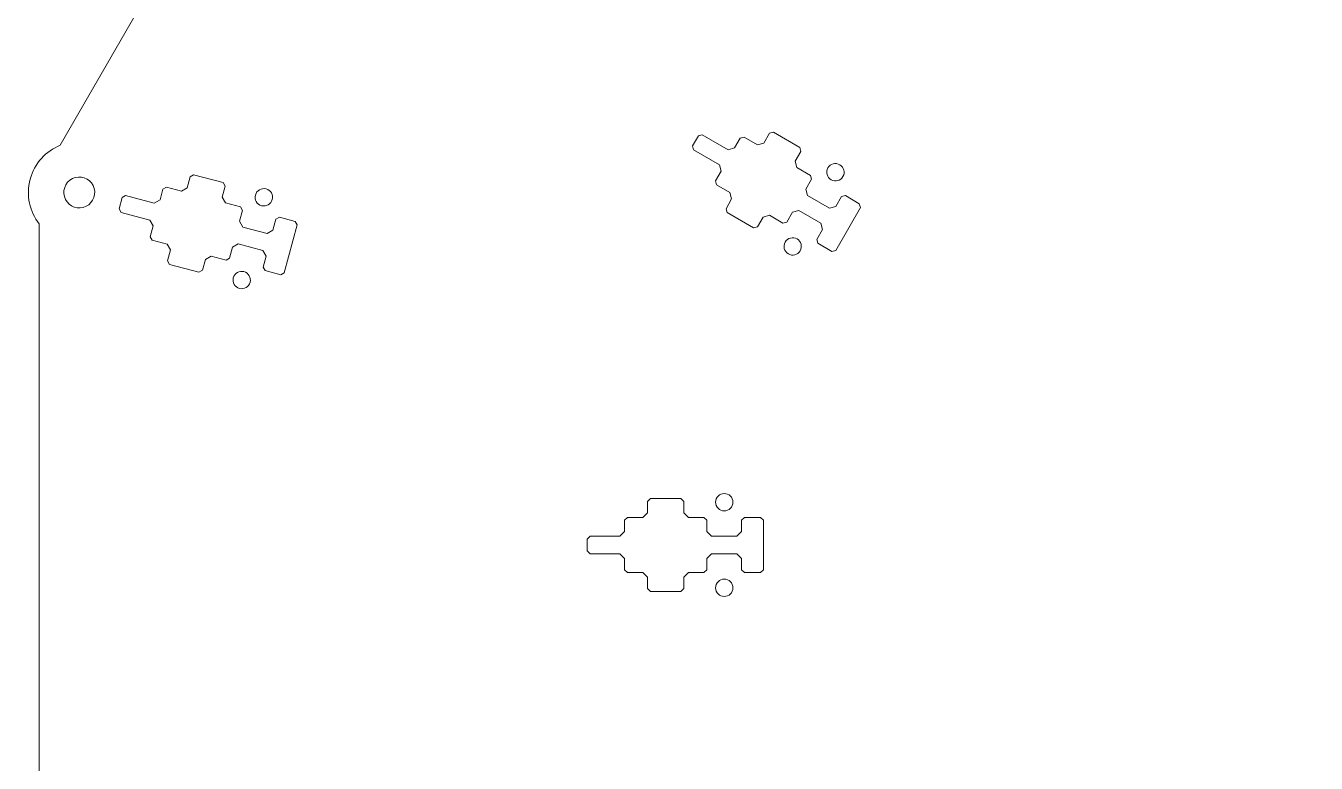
# Model space of a CAD drawing. Header units: millimetres. Extents: x -838 to 837, y -478 to 363.
# Drawn here: x -838.2 to -496, y -57.8 to 137.6 of the extents above; entities that cross this region are included whole.
import ezdxf

# ---------------------------------------------------------------- set-up
doc = ezdxf.new("R2010")
doc.units = ezdxf.units.MM
doc.header["$MEASUREMENT"] = 0
doc.layers.add('layer 1', color=7, linetype='Continuous')

msp = doc.modelspace()

# ---------------------------------------------------------------- linework, layer by layer
at = {"layer": 'layer 1', "color": 250, "lineweight": 9}
for points, knots in [([(-560.383, -359.3215), (-560.383, -359.3215), (-500.6636, -359.3215), (-500.6636, -359.3215), (-500.6636, -359.3215), (-500.6636, -359.3215), (-500.6638, -359.3213), (-500.6638, -359.3213), (-500.6638, -359.3213), (-498.8603, -359.3092), (-496.8282, -358.737), (-496.8059, -355.4042), (-496.8059, -355.4042), (-496.8059, -355.4042), (-496.8057, -334.1554), (-496.8057, -334.1554), (-496.8057, -334.1554), (-496.8057, -332.0253), (-495.139, -331.1553), (-493.2531, -331.1553), (-493.2531, -331.1553), (-493.2531, -331.1553), (-456.8051, -331.1552), (-456.8051, -331.1552), (-456.8051, -331.1552), (-455.1555, -331.1552), (-453.8048, -332.5057), (-453.8048, -334.1552), (-453.8048, -334.1552), (-453.8048, -334.1552), (-453.8053, -355.404), (-453.8053, -355.404), (-453.8053, -355.404), (-453.7758, -359.8174), (-449.9051, -359.2605), (-449.8954, -359.3215), (-449.8954, -359.3215), (-449.8954, -359.3215), (-390.1761, -359.3215), (-390.1761, -359.3215), (-390.1761, -359.3215), (-386.9491, -361.8473), (-382.6159, -362.8791), (-378.3527, -361.7368), (-378.3527, -361.7368), (-374.0895, -360.5945), (-370.8527, -357.5343), (-369.321, -353.7333), (-369.321, -353.7333), (-369.321, -353.7333), (-221.9159, -268.629), (-221.9159, -268.629), (-221.9159, -268.629), (-217.8583, -269.203), (-213.5898, -267.9299), (-210.4689, -264.809), (-210.4689, -264.809), (-207.348, -261.6881), (-206.0749, -257.4195), (-206.6489, -253.3619), (-206.6489, -253.3619), (-206.6489, -253.3619), (-121.5447, -105.9569), (-121.5447, -105.9569), (-121.5447, -105.9569), (-117.7438, -104.4252), (-114.6836, -101.1884), (-113.5413, -96.9252), (-113.5413, -96.9252), (-112.399, -92.6619), (-113.4308, -88.3286), (-115.9567, -85.1016), (-115.9567, -85.1016), (-115.9567, -85.1016), (-115.9568, 85.1075), (-115.9568, 85.1075), (-115.9568, 85.1075), (-113.4327, 88.3341), (-112.402, 92.666), (-113.5439, 96.9278), (-113.5439, 96.9278), (-114.6857, 101.189), (-117.7436, 104.4249), (-121.5422, 105.9574), (-121.5422, 105.9574), (-121.5422, 105.9574), (-206.6504, 253.3694), (-206.6504, 253.3694), (-206.6504, 253.3694), (-206.0786, 257.4251), (-207.3519, 261.6909), (-210.4712, 264.8102), (-210.4712, 264.8102), (-213.5902, 267.9292), (-217.8557, 269.2026), (-221.9111, 268.6311), (-221.9111, 268.6311), (-221.9111, 268.6311), (-369.3255, 353.7409), (-369.3255, 353.7409), (-369.3255, 353.7409), (-370.8585, 357.5384), (-374.0937, 360.5955), (-378.3541, 361.7371), (-378.3541, 361.7371), (-382.6146, 362.8787), (-386.9451, 361.8489), (-390.1714, 359.3265), (-390.1714, 359.3265), (-390.1714, 359.3265), (-560.3916, 359.3265), (-560.3916, 359.3265), (-560.3916, 359.3265), (-563.6179, 361.8485), (-567.9481, 362.8782), (-572.2084, 361.7367), (-572.2084, 361.7367), (-576.469, 360.5951), (-579.7045, 357.5378), (-581.2373, 353.74), (-581.2373, 353.74), (-581.2373, 353.74), (-728.6517, 268.6302), (-728.6517, 268.6302), (-728.6517, 268.6302), (-732.7069, 269.2015), (-736.972, 267.9281), (-740.0909, 264.8092), (-740.0909, 264.8092), (-743.2103, 261.6898), (-744.4836, 257.4238), (-743.9116, 253.3679), (-743.9116, 253.3679), (-743.9116, 253.3679), (-829.0201, 105.9556), (-829.0201, 105.9556), (-829.0201, 105.9556), (-832.8183, 104.4229), (-835.8758, 101.1873), (-837.0176, 96.9264), (-837.0176, 96.9264), (-838.1596, 92.6645), (-837.1287, 88.3325), (-834.6045, 85.1058), (-834.6045, 85.1058), (-834.6045, 85.1058), (-834.6045, -85.1078), (-834.6045, -85.1078), (-834.6045, -85.1078), (-837.1284, -88.3344), (-838.1591, -92.6662), (-837.0172, -96.9279), (-837.0172, -96.9279), (-835.875, -101.1905), (-832.8155, -104.4271), (-829.0153, -105.959), (-829.0153, -105.959), (-829.0153, -105.959), (-743.9102, -253.3655), (-743.9102, -253.3655), (-743.9102, -253.3655), (-744.4834, -257.4224), (-743.2102, -261.69), (-740.0899, -264.8103), (-740.0899, -264.8103), (-736.9691, -267.9311), (-732.7005, -269.2043), (-728.6429, -268.6303), (-728.6429, -268.6303), (-728.6429, -268.6303), (-581.2384, -353.7344), (-581.2384, -353.7344), (-581.2384, -353.7344), (-579.7066, -357.535), (-576.4699, -360.5949), (-572.207, -361.7372), (-572.207, -361.7372), (-567.9436, -362.8796), (-563.61, -361.8476), (-560.383, -359.3215)], [0, 0, 0, 0, 0.02173913, 0.02173913, 0.02173913, 0.02173913, 0.04347826, 0.04347826, 0.04347826, 0.04347826, 0.06521739, 0.06521739, 0.06521739, 0.06521739, 0.08695652, 0.08695652, 0.08695652, 0.08695652, 0.10869565, 0.10869565, 0.10869565, 0.10869565, 0.13043478, 0.13043478, 0.13043478, 0.13043478, 0.15217391, 0.15217391, 0.15217391, 0.15217391, 0.17391304, 0.17391304, 0.17391304, 0.17391304, 0.19565217, 0.19565217, 0.19565217, 0.19565217, 0.2173913, 0.2173913, 0.2173913, 0.2173913, 0.23913043, 0.23913043, 0.23913043, 0.23913043, 0.26086957, 0.26086957, 0.26086957, 0.26086957, 0.2826087, 0.2826087, 0.2826087, 0.2826087, 0.30434783, 0.30434783, 0.30434783, 0.30434783, 0.32608696, 0.32608696, 0.32608696, 0.32608696, 0.34782609, 0.34782609, 0.34782609, 0.34782609, 0.36956522, 0.36956522, 0.36956522, 0.36956522, 0.39130435, 0.39130435, 0.39130435, 0.39130435, 0.41304348, 0.41304348, 0.41304348, 0.41304348, 0.43478261, 0.43478261, 0.43478261, 0.43478261, 0.45652174, 0.45652174, 0.45652174, 0.45652174, 0.47826087, 0.47826087, 0.47826087, 0.47826087, 0.5, 0.5, 0.5, 0.5, 0.52173913, 0.52173913, 0.52173913, 0.52173913, 0.54347826, 0.54347826, 0.54347826, 0.54347826, 0.56521739, 0.56521739, 0.56521739, 0.56521739, 0.58695652, 0.58695652, 0.58695652, 0.58695652, 0.60869565, 0.60869565, 0.60869565, 0.60869565, 0.63043478, 0.63043478, 0.63043478, 0.63043478, 0.65217391, 0.65217391, 0.65217391, 0.65217391, 0.67391304, 0.67391304, 0.67391304, 0.67391304, 0.69565217, 0.69565217, 0.69565217, 0.69565217, 0.7173913, 0.7173913, 0.7173913, 0.7173913, 0.73913043, 0.73913043, 0.73913043, 0.73913043, 0.76086957, 0.76086957, 0.76086957, 0.76086957, 0.7826087, 0.7826087, 0.7826087, 0.7826087, 0.80434783, 0.80434783, 0.80434783, 0.80434783, 0.82608696, 0.82608696, 0.82608696, 0.82608696, 0.84782609, 0.84782609, 0.84782609, 0.84782609, 0.86956522, 0.86956522, 0.86956522, 0.86956522, 0.89130435, 0.89130435, 0.89130435, 0.89130435, 0.91304348, 0.91304348, 0.91304348, 0.91304348, 0.93478261, 0.93478261, 0.93478261, 0.93478261, 0.95652174, 0.95652174, 0.95652174, 0.95652174, 1, 1, 1, 1]), ([(-626.9471, 83.6016), (-626.9471, 83.6016), (-627.3926, 85.2917), (-627.3926, 85.2917), (-627.3926, 85.2917), (-627.3926, 85.2917), (-633.2263, 88.66), (-633.2263, 88.66), (-633.2263, 88.66), (-633.2263, 88.66), (-634.9148, 88.2015), (-634.9148, 88.2015), (-634.9148, 88.2015), (-634.9148, 88.2015), (-636.4149, 85.6034), (-636.4149, 85.6034), (-636.4149, 85.6034), (-636.4149, 85.6034), (-637.4513, 85.3256), (-637.4513, 85.3256), (-637.4513, 85.3256), (-637.4513, 85.3256), (-641.0089, 87.3798), (-641.0089, 87.3798), (-641.0089, 87.3798), (-641.0089, 87.3798), (-642.6974, 86.9215), (-642.6974, 86.9215), (-642.6974, 86.9215), (-642.6974, 86.9215), (-644.1976, 84.3229), (-644.1976, 84.3229), (-644.1976, 84.3229), (-644.1976, 84.3229), (-645.2337, 84.0454), (-645.2337, 84.0454), (-645.2337, 84.0454), (-645.2337, 84.0454), (-652.234, 88.0868), (-652.234, 88.0868), (-652.234, 88.0868), (-652.234, 88.0868), (-652.5114, 89.1231), (-652.5114, 89.1231), (-652.5114, 89.1231), (-652.5114, 89.1231), (-651.011, 91.7214), (-651.011, 91.7214), (-651.011, 91.7214), (-651.011, 91.7214), (-651.4584, 93.4127), (-651.4584, 93.4127), (-651.4584, 93.4127), (-651.4584, 93.4127), (-655.0165, 95.4671), (-655.0165, 95.4671), (-655.0165, 95.4671), (-655.0165, 95.4671), (-655.2941, 96.5032), (-655.2941, 96.5032), (-655.2941, 96.5032), (-655.2941, 96.5032), (-653.794, 99.1016), (-653.794, 99.1016), (-653.794, 99.1016), (-653.794, 99.1016), (-654.2411, 100.7929), (-654.2411, 100.7929), (-654.2411, 100.7929), (-654.2411, 100.7929), (-661.0902, 104.7471), (-661.0902, 104.7471), (-661.0902, 104.7471), (-661.0902, 104.7471), (-661.3678, 105.7834), (-661.3678, 105.7834), (-661.3678, 105.7834), (-661.3678, 105.7834), (-659.8267, 108.4532), (-659.8267, 108.4532), (-659.8267, 108.4532), (-659.8267, 108.4532), (-658.7904, 108.731), (-658.7904, 108.731), (-658.7904, 108.731), (-658.7904, 108.731), (-651.9414, 104.7766), (-651.9414, 104.7766), (-651.9414, 104.7766), (-651.9414, 104.7766), (-650.2529, 105.2349), (-650.2529, 105.2349), (-650.2529, 105.2349), (-650.2529, 105.2349), (-648.7529, 107.8333), (-648.7529, 107.8333), (-648.7529, 107.8333), (-648.7529, 107.8333), (-647.7166, 108.1111), (-647.7166, 108.1111), (-647.7166, 108.1111), (-647.7166, 108.1111), (-644.1585, 106.0568), (-644.1585, 106.0568), (-644.1585, 106.0568), (-644.1585, 106.0568), (-642.4703, 106.515), (-642.4703, 106.515), (-642.4703, 106.515), (-642.4703, 106.515), (-640.9699, 109.1135), (-640.9699, 109.1135), (-640.9699, 109.1135), (-640.9699, 109.1135), (-639.9337, 109.3913), (-639.9337, 109.3913), (-639.9337, 109.3913), (-639.9337, 109.3913), (-632.9338, 105.3499), (-632.9338, 105.3499), (-632.9338, 105.3499), (-632.9338, 105.3499), (-632.6562, 104.3135), (-632.6562, 104.3135), (-632.6562, 104.3135), (-632.6562, 104.3135), (-634.1564, 101.7151), (-634.1564, 101.7151), (-634.1564, 101.7151), (-634.1564, 101.7151), (-633.709, 100.0237), (-633.709, 100.0237), (-633.709, 100.0237), (-633.709, 100.0237), (-630.1512, 97.9693), (-630.1512, 97.9693), (-630.1512, 97.9693), (-630.1512, 97.9693), (-629.874, 96.9335), (-629.874, 96.9335), (-629.874, 96.9335), (-629.874, 96.9335), (-631.3738, 94.3349), (-631.3738, 94.3349), (-631.3738, 94.3349), (-631.3738, 94.3349), (-630.9287, 92.6448), (-630.9287, 92.6448), (-630.9287, 92.6448), (-630.9287, 92.6448), (-625.0947, 89.2765), (-625.0947, 89.2765), (-625.0947, 89.2765), (-625.0947, 89.2765), (-623.406, 89.7349), (-623.406, 89.7349), (-623.406, 89.7349), (-623.406, 89.7349), (-621.9059, 92.3331), (-621.9059, 92.3331), (-621.9059, 92.3331), (-621.9059, 92.3331), (-620.8696, 92.6109), (-620.8696, 92.6109), (-620.8696, 92.6109), (-620.8696, 92.6109), (-617.1609, 90.4695), (-617.1609, 90.4695), (-617.1609, 90.4695), (-617.1609, 90.4695), (-616.8833, 89.4334), (-616.8833, 89.4334), (-616.8833, 89.4334), (-616.8833, 89.4334), (-623.4245, 78.1033), (-623.4245, 78.1033), (-623.4245, 78.1033), (-623.4245, 78.1033), (-624.4608, 77.8255), (-624.4608, 77.8255), (-624.4608, 77.8255), (-624.4608, 77.8255), (-628.1694, 79.9669), (-628.1694, 79.9669), (-628.1694, 79.9669), (-628.1694, 79.9669), (-628.4474, 81.0031), (-628.4474, 81.0031), (-628.4474, 81.0031), (-628.4474, 81.0031), (-626.9471, 83.6016), (-626.9471, 83.6016)], [0, 0, 0, 0, 0.02040816, 0.02040816, 0.02040816, 0.02040816, 0.04081633, 0.04081633, 0.04081633, 0.04081633, 0.06122449, 0.06122449, 0.06122449, 0.06122449, 0.08163265, 0.08163265, 0.08163265, 0.08163265, 0.10204082, 0.10204082, 0.10204082, 0.10204082, 0.12244898, 0.12244898, 0.12244898, 0.12244898, 0.14285714, 0.14285714, 0.14285714, 0.14285714, 0.16326531, 0.16326531, 0.16326531, 0.16326531, 0.18367347, 0.18367347, 0.18367347, 0.18367347, 0.20408163, 0.20408163, 0.20408163, 0.20408163, 0.2244898, 0.2244898, 0.2244898, 0.2244898, 0.24489796, 0.24489796, 0.24489796, 0.24489796, 0.26530612, 0.26530612, 0.26530612, 0.26530612, 0.28571429, 0.28571429, 0.28571429, 0.28571429, 0.30612245, 0.30612245, 0.30612245, 0.30612245, 0.32653061, 0.32653061, 0.32653061, 0.32653061, 0.34693878, 0.34693878, 0.34693878, 0.34693878, 0.36734694, 0.36734694, 0.36734694, 0.36734694, 0.3877551, 0.3877551, 0.3877551, 0.3877551, 0.40816327, 0.40816327, 0.40816327, 0.40816327, 0.42857143, 0.42857143, 0.42857143, 0.42857143, 0.44897959, 0.44897959, 0.44897959, 0.44897959, 0.46938776, 0.46938776, 0.46938776, 0.46938776, 0.48979592, 0.48979592, 0.48979592, 0.48979592, 0.51020408, 0.51020408, 0.51020408, 0.51020408, 0.53061224, 0.53061224, 0.53061224, 0.53061224, 0.55102041, 0.55102041, 0.55102041, 0.55102041, 0.57142857, 0.57142857, 0.57142857, 0.57142857, 0.59183673, 0.59183673, 0.59183673, 0.59183673, 0.6122449, 0.6122449, 0.6122449, 0.6122449, 0.63265306, 0.63265306, 0.63265306, 0.63265306, 0.65306122, 0.65306122, 0.65306122, 0.65306122, 0.67346939, 0.67346939, 0.67346939, 0.67346939, 0.69387755, 0.69387755, 0.69387755, 0.69387755, 0.71428571, 0.71428571, 0.71428571, 0.71428571, 0.73469388, 0.73469388, 0.73469388, 0.73469388, 0.75510204, 0.75510204, 0.75510204, 0.75510204, 0.7755102, 0.7755102, 0.7755102, 0.7755102, 0.79591837, 0.79591837, 0.79591837, 0.79591837, 0.81632653, 0.81632653, 0.81632653, 0.81632653, 0.83673469, 0.83673469, 0.83673469, 0.83673469, 0.85714286, 0.85714286, 0.85714286, 0.85714286, 0.87755102, 0.87755102, 0.87755102, 0.87755102, 0.89795918, 0.89795918, 0.89795918, 0.89795918, 0.91836735, 0.91836735, 0.91836735, 0.91836735, 0.93877551, 0.93877551, 0.93877551, 0.93877551, 0.95918367, 0.95918367, 0.95918367, 0.95918367, 1, 1, 1, 1]), ([(-621.4967, 97.6429), (-622.1319, 96.5428), (-623.5384, 96.166), (-624.6385, 96.8011), (-624.6385, 96.8011), (-625.7385, 97.4361), (-626.1154, 98.8427), (-625.4804, 99.9427), (-625.4804, 99.9427), (-624.8454, 101.0429), (-623.4388, 101.4196), (-622.3386, 100.7845), (-622.3386, 100.7845), (-621.2385, 100.1494), (-620.8614, 98.7429), (-621.4967, 97.6429)], [0, 0, 0, 0, 0.2, 0.2, 0.2, 0.2, 0.4, 0.4, 0.4, 0.4, 0.6, 0.6, 0.6, 0.6, 1, 1, 1, 1]), ([(-774.4613, 76.5817), (-774.4613, 76.5817), (-775.329, 78.0988), (-775.329, 78.0988), (-775.329, 78.0988), (-775.329, 78.0988), (-781.8359, 79.8425), (-781.8359, 79.8425), (-781.8359, 79.8425), (-781.8359, 79.8425), (-783.348, 78.9627), (-783.348, 78.9627), (-783.348, 78.9627), (-783.348, 78.9627), (-784.1246, 76.0648), (-784.1246, 76.0648), (-784.1246, 76.0648), (-784.1246, 76.0648), (-785.0538, 75.5284), (-785.0538, 75.5284), (-785.0538, 75.5284), (-785.0538, 75.5284), (-789.0219, 76.5917), (-789.0219, 76.5917), (-789.0219, 76.5917), (-789.0219, 76.5917), (-790.5342, 75.7121), (-790.5342, 75.7121), (-790.5342, 75.7121), (-790.5342, 75.7121), (-791.3106, 72.8136), (-791.3106, 72.8136), (-791.3106, 72.8136), (-791.3106, 72.8136), (-792.2397, 72.2775), (-792.2397, 72.2775), (-792.2397, 72.2775), (-792.2397, 72.2775), (-800.0475, 74.3694), (-800.0475, 74.3694), (-800.0475, 74.3694), (-800.0475, 74.3694), (-800.5835, 75.2985), (-800.5835, 75.2985), (-800.5835, 75.2985), (-800.5835, 75.2985), (-799.8069, 78.1966), (-799.8069, 78.1966), (-799.8069, 78.1966), (-799.8069, 78.1966), (-800.6768, 79.7145), (-800.6768, 79.7145), (-800.6768, 79.7145), (-800.6768, 79.7145), (-804.6452, 80.7781), (-804.6452, 80.7781), (-804.6452, 80.7781), (-804.6452, 80.7781), (-805.1815, 81.707), (-805.1815, 81.707), (-805.1815, 81.707), (-805.1815, 81.707), (-804.4052, 84.605), (-804.4052, 84.605), (-804.4052, 84.605), (-804.4052, 84.605), (-805.2747, 86.123), (-805.2747, 86.123), (-805.2747, 86.123), (-805.2747, 86.123), (-812.9139, 88.1698), (-812.9139, 88.1698), (-812.9139, 88.1698), (-812.9139, 88.1698), (-813.4502, 89.099), (-813.4502, 89.099), (-813.4502, 89.099), (-813.4502, 89.099), (-812.6527, 92.0767), (-812.6527, 92.0767), (-812.6527, 92.0767), (-812.6527, 92.0767), (-811.7236, 92.6133), (-811.7236, 92.6133), (-811.7236, 92.6133), (-811.7236, 92.6133), (-804.0844, 90.5663), (-804.0844, 90.5663), (-804.0844, 90.5663), (-804.0844, 90.5663), (-802.5721, 91.4458), (-802.5721, 91.4458), (-802.5721, 91.4458), (-802.5721, 91.4458), (-801.7957, 94.344), (-801.7957, 94.344), (-801.7957, 94.344), (-801.7957, 94.344), (-800.8667, 94.8805), (-800.8667, 94.8805), (-800.8667, 94.8805), (-800.8667, 94.8805), (-796.8981, 93.8171), (-796.8981, 93.8171), (-796.8981, 93.8171), (-796.8981, 93.8171), (-795.3861, 94.6966), (-795.3861, 94.6966), (-795.3861, 94.6966), (-795.3861, 94.6966), (-794.6093, 97.595), (-794.6093, 97.595), (-794.6093, 97.595), (-794.6093, 97.595), (-793.6803, 98.1315), (-793.6803, 98.1315), (-793.6803, 98.1315), (-793.6803, 98.1315), (-785.8728, 96.0394), (-785.8728, 96.0394), (-785.8728, 96.0394), (-785.8728, 96.0394), (-785.3365, 95.1103), (-785.3365, 95.1103), (-785.3365, 95.1103), (-785.3365, 95.1103), (-786.1131, 92.2121), (-786.1131, 92.2121), (-786.1131, 92.2121), (-786.1131, 92.2121), (-785.2431, 90.6941), (-785.2431, 90.6941), (-785.2431, 90.6941), (-785.2431, 90.6941), (-781.2749, 89.6307), (-781.2749, 89.6307), (-781.2749, 89.6307), (-781.2749, 89.6307), (-780.7389, 88.7018), (-780.7389, 88.7018), (-780.7389, 88.7018), (-780.7389, 88.7018), (-781.5152, 85.8035), (-781.5152, 85.8035), (-781.5152, 85.8035), (-781.5152, 85.8035), (-780.6479, 84.2863), (-780.6479, 84.2863), (-780.6479, 84.2863), (-780.6479, 84.2863), (-774.1408, 82.5427), (-774.1408, 82.5427), (-774.1408, 82.5427), (-774.1408, 82.5427), (-772.6284, 83.4225), (-772.6284, 83.4225), (-772.6284, 83.4225), (-772.6284, 83.4225), (-771.8517, 86.3205), (-771.8517, 86.3205), (-771.8517, 86.3205), (-771.8517, 86.3205), (-770.9227, 86.857), (-770.9227, 86.857), (-770.9227, 86.857), (-770.9227, 86.857), (-766.7861, 85.7484), (-766.7861, 85.7484), (-766.7861, 85.7484), (-766.7861, 85.7484), (-766.2498, 84.8195), (-766.2498, 84.8195), (-766.2498, 84.8195), (-766.2498, 84.8195), (-769.6356, 72.1824), (-769.6356, 72.1824), (-769.6356, 72.1824), (-769.6356, 72.1824), (-770.5648, 71.6459), (-770.5648, 71.6459), (-770.5648, 71.6459), (-770.5648, 71.6459), (-774.7011, 72.7545), (-774.7011, 72.7545), (-774.7011, 72.7545), (-774.7011, 72.7545), (-775.2379, 73.6834), (-775.2379, 73.6834), (-775.2379, 73.6834), (-775.2379, 73.6834), (-774.4613, 76.5817), (-774.4613, 76.5817)], [0, 0, 0, 0, 0.02040816, 0.02040816, 0.02040816, 0.02040816, 0.04081633, 0.04081633, 0.04081633, 0.04081633, 0.06122449, 0.06122449, 0.06122449, 0.06122449, 0.08163265, 0.08163265, 0.08163265, 0.08163265, 0.10204082, 0.10204082, 0.10204082, 0.10204082, 0.12244898, 0.12244898, 0.12244898, 0.12244898, 0.14285714, 0.14285714, 0.14285714, 0.14285714, 0.16326531, 0.16326531, 0.16326531, 0.16326531, 0.18367347, 0.18367347, 0.18367347, 0.18367347, 0.20408163, 0.20408163, 0.20408163, 0.20408163, 0.2244898, 0.2244898, 0.2244898, 0.2244898, 0.24489796, 0.24489796, 0.24489796, 0.24489796, 0.26530612, 0.26530612, 0.26530612, 0.26530612, 0.28571429, 0.28571429, 0.28571429, 0.28571429, 0.30612245, 0.30612245, 0.30612245, 0.30612245, 0.32653061, 0.32653061, 0.32653061, 0.32653061, 0.34693878, 0.34693878, 0.34693878, 0.34693878, 0.36734694, 0.36734694, 0.36734694, 0.36734694, 0.3877551, 0.3877551, 0.3877551, 0.3877551, 0.40816327, 0.40816327, 0.40816327, 0.40816327, 0.42857143, 0.42857143, 0.42857143, 0.42857143, 0.44897959, 0.44897959, 0.44897959, 0.44897959, 0.46938776, 0.46938776, 0.46938776, 0.46938776, 0.48979592, 0.48979592, 0.48979592, 0.48979592, 0.51020408, 0.51020408, 0.51020408, 0.51020408, 0.53061224, 0.53061224, 0.53061224, 0.53061224, 0.55102041, 0.55102041, 0.55102041, 0.55102041, 0.57142857, 0.57142857, 0.57142857, 0.57142857, 0.59183673, 0.59183673, 0.59183673, 0.59183673, 0.6122449, 0.6122449, 0.6122449, 0.6122449, 0.63265306, 0.63265306, 0.63265306, 0.63265306, 0.65306122, 0.65306122, 0.65306122, 0.65306122, 0.67346939, 0.67346939, 0.67346939, 0.67346939, 0.69387755, 0.69387755, 0.69387755, 0.69387755, 0.71428571, 0.71428571, 0.71428571, 0.71428571, 0.73469388, 0.73469388, 0.73469388, 0.73469388, 0.75510204, 0.75510204, 0.75510204, 0.75510204, 0.7755102, 0.7755102, 0.7755102, 0.7755102, 0.79591837, 0.79591837, 0.79591837, 0.79591837, 0.81632653, 0.81632653, 0.81632653, 0.81632653, 0.83673469, 0.83673469, 0.83673469, 0.83673469, 0.85714286, 0.85714286, 0.85714286, 0.85714286, 0.87755102, 0.87755102, 0.87755102, 0.87755102, 0.89795918, 0.89795918, 0.89795918, 0.89795918, 0.91836735, 0.91836735, 0.91836735, 0.91836735, 0.93877551, 0.93877551, 0.93877551, 0.93877551, 0.95918367, 0.95918367, 0.95918367, 0.95918367, 1, 1, 1, 1]), ([(-772.8307, 91.5552), (-773.1596, 90.3282), (-774.4207, 89.6003), (-775.6476, 89.929), (-775.6476, 89.929), (-776.8745, 90.2576), (-777.6026, 91.5187), (-777.274, 92.7456), (-777.274, 92.7456), (-776.9453, 93.9727), (-775.6841, 94.7006), (-774.4571, 94.3719), (-774.4571, 94.3719), (-773.23, 94.0432), (-772.5018, 92.7821), (-772.8307, 91.5552)], [0, 0, 0, 0, 0.2, 0.2, 0.2, 0.2, 0.4, 0.4, 0.4, 0.4, 0.6, 0.6, 0.6, 0.6, 1, 1, 1, 1]), ([(-632.8408, 77.9943), (-633.4761, 76.8943), (-634.8825, 76.5167), (-635.9827, 77.1521), (-635.9827, 77.1521), (-637.0828, 77.7875), (-637.4598, 79.194), (-636.8246, 80.2942), (-636.8246, 80.2942), (-636.1895, 81.3944), (-634.7828, 81.7709), (-633.6828, 81.1359), (-633.6828, 81.1359), (-632.5828, 80.5009), (-632.2057, 79.0942), (-632.8408, 77.9943)], [0, 0, 0, 0, 0.2, 0.2, 0.2, 0.2, 0.4, 0.4, 0.4, 0.4, 0.6, 0.6, 0.6, 0.6, 1, 1, 1, 1]), ([(-778.7029, 69.64), (-779.0318, 68.4131), (-780.2926, 67.6845), (-781.5197, 68.0134), (-781.5197, 68.0134), (-782.7468, 68.3424), (-783.4751, 69.6034), (-783.1463, 70.8305), (-783.1463, 70.8305), (-782.8175, 72.0576), (-781.5562, 72.7854), (-780.3293, 72.4568), (-780.3293, 72.4568), (-779.1025, 72.128), (-778.3742, 70.8669), (-778.7029, 69.64)], [0, 0, 0, 0, 0.2, 0.2, 0.2, 0.2, 0.4, 0.4, 0.4, 0.4, 0.6, 0.6, 0.6, 0.6, 1, 1, 1, 1]), ([(-648.3882, -3.5053), (-648.3882, -3.5053), (-649.6191, -2.2644), (-649.6191, -2.2644), (-649.6191, -2.2644), (-649.6191, -2.2644), (-656.3554, -2.2642), (-656.3554, -2.2642), (-656.3554, -2.2642), (-656.3554, -2.2642), (-657.5884, -3.5055), (-657.5884, -3.5055), (-657.5884, -3.5055), (-657.5884, -3.5055), (-657.5885, -6.5056), (-657.5885, -6.5056), (-657.5885, -6.5056), (-657.5885, -6.5056), (-658.3471, -7.2644), (-658.3471, -7.2644), (-658.3471, -7.2644), (-658.3471, -7.2644), (-662.4552, -7.2642), (-662.4552, -7.2642), (-662.4552, -7.2642), (-662.4552, -7.2642), (-663.6883, -8.5053), (-663.6883, -8.5053), (-663.6883, -8.5053), (-663.6883, -8.5053), (-663.6882, -11.5059), (-663.6882, -11.5059), (-663.6882, -11.5059), (-663.6882, -11.5059), (-664.4468, -12.2642), (-664.4468, -12.2642), (-664.4468, -12.2642), (-664.4468, -12.2642), (-672.5299, -12.2644), (-672.5299, -12.2644), (-672.5299, -12.2644), (-672.5299, -12.2644), (-673.2883, -11.5057), (-673.2883, -11.5057), (-673.2883, -11.5057), (-673.2883, -11.5057), (-673.2881, -8.5053), (-673.2881, -8.5053), (-673.2881, -8.5053), (-673.2881, -8.5053), (-674.5212, -7.2643), (-674.5212, -7.2643), (-674.5212, -7.2643), (-674.5212, -7.2643), (-678.6298, -7.2642), (-678.6298, -7.2642), (-678.6298, -7.2642), (-678.6298, -7.2642), (-679.3882, -6.5057), (-679.3882, -6.5057), (-679.3882, -6.5057), (-679.3882, -6.5057), (-679.3883, -3.5053), (-679.3883, -3.5053), (-679.3883, -3.5053), (-679.3883, -3.5053), (-680.6212, -2.2642), (-680.6212, -2.2642), (-680.6212, -2.2642), (-680.6212, -2.2642), (-688.5298, -2.2643), (-688.5298, -2.2643), (-688.5298, -2.2643), (-688.5298, -2.2643), (-689.2883, -1.5056), (-689.2883, -1.5056), (-689.2883, -1.5056), (-689.2883, -1.5056), (-689.2886, 1.577), (-689.2886, 1.577), (-689.2886, 1.577), (-689.2886, 1.577), (-688.53, 2.3358), (-688.53, 2.3358), (-688.53, 2.3358), (-688.53, 2.3358), (-680.6214, 2.3357), (-680.6214, 2.3357), (-680.6214, 2.3357), (-680.6214, 2.3357), (-679.3883, 3.5768), (-679.3883, 3.5768), (-679.3883, 3.5768), (-679.3883, 3.5768), (-679.3884, 6.5771), (-679.3884, 6.5771), (-679.3884, 6.5771), (-679.3884, 6.5771), (-678.6299, 7.3358), (-678.6299, 7.3358), (-678.6299, 7.3358), (-678.6299, 7.3358), (-674.5213, 7.3358), (-674.5213, 7.3358), (-674.5213, 7.3358), (-674.5213, 7.3358), (-673.2884, 8.5767), (-673.2884, 8.5767), (-673.2884, 8.5767), (-673.2884, 8.5767), (-673.2883, 11.5773), (-673.2883, 11.5773), (-673.2883, 11.5773), (-673.2883, 11.5773), (-672.5298, 12.336), (-672.5298, 12.336), (-672.5298, 12.336), (-672.5298, 12.336), (-664.447, 12.3359), (-664.447, 12.3359), (-664.447, 12.3359), (-664.447, 12.3359), (-663.6884, 11.5772), (-663.6884, 11.5772), (-663.6884, 11.5772), (-663.6884, 11.5772), (-663.6884, 8.5768), (-663.6884, 8.5768), (-663.6884, 8.5768), (-663.6884, 8.5768), (-662.4552, 7.3357), (-662.4552, 7.3357), (-662.4552, 7.3357), (-662.4552, 7.3357), (-658.3469, 7.3355), (-658.3469, 7.3355), (-658.3469, 7.3355), (-658.3469, 7.3355), (-657.5889, 6.577), (-657.5889, 6.577), (-657.5889, 6.577), (-657.5889, 6.577), (-657.5885, 3.5767), (-657.5885, 3.5767), (-657.5885, 3.5767), (-657.5885, 3.5767), (-656.358, 2.3356), (-656.358, 2.3356), (-656.358, 2.3356), (-656.358, 2.3356), (-649.6214, 2.3355), (-649.6214, 2.3355), (-649.6214, 2.3355), (-649.6214, 2.3355), (-648.3882, 3.5769), (-648.3882, 3.5769), (-648.3882, 3.5769), (-648.3882, 3.5769), (-648.3882, 6.577), (-648.3882, 6.577), (-648.3882, 6.577), (-648.3882, 6.577), (-647.6296, 7.3358), (-647.6296, 7.3358), (-647.6296, 7.3358), (-647.6296, 7.3358), (-643.3471, 7.3356), (-643.3471, 7.3356), (-643.3471, 7.3356), (-643.3471, 7.3356), (-642.5886, 6.5771), (-642.5886, 6.5771), (-642.5886, 6.5771), (-642.5886, 6.5771), (-642.5884, -6.5057), (-642.5884, -6.5057), (-642.5884, -6.5057), (-642.5884, -6.5057), (-643.347, -7.2644), (-643.347, -7.2644), (-643.347, -7.2644), (-643.347, -7.2644), (-647.6294, -7.2642), (-647.6294, -7.2642), (-647.6294, -7.2642), (-647.6294, -7.2642), (-648.3883, -6.5058), (-648.3883, -6.5058), (-648.3883, -6.5058), (-648.3883, -6.5058), (-648.3882, -3.5053), (-648.3882, -3.5053)], [0, 0, 0, 0, 0.02040816, 0.02040816, 0.02040816, 0.02040816, 0.04081633, 0.04081633, 0.04081633, 0.04081633, 0.06122449, 0.06122449, 0.06122449, 0.06122449, 0.08163265, 0.08163265, 0.08163265, 0.08163265, 0.10204082, 0.10204082, 0.10204082, 0.10204082, 0.12244898, 0.12244898, 0.12244898, 0.12244898, 0.14285714, 0.14285714, 0.14285714, 0.14285714, 0.16326531, 0.16326531, 0.16326531, 0.16326531, 0.18367347, 0.18367347, 0.18367347, 0.18367347, 0.20408163, 0.20408163, 0.20408163, 0.20408163, 0.2244898, 0.2244898, 0.2244898, 0.2244898, 0.24489796, 0.24489796, 0.24489796, 0.24489796, 0.26530612, 0.26530612, 0.26530612, 0.26530612, 0.28571429, 0.28571429, 0.28571429, 0.28571429, 0.30612245, 0.30612245, 0.30612245, 0.30612245, 0.32653061, 0.32653061, 0.32653061, 0.32653061, 0.34693878, 0.34693878, 0.34693878, 0.34693878, 0.36734694, 0.36734694, 0.36734694, 0.36734694, 0.3877551, 0.3877551, 0.3877551, 0.3877551, 0.40816327, 0.40816327, 0.40816327, 0.40816327, 0.42857143, 0.42857143, 0.42857143, 0.42857143, 0.44897959, 0.44897959, 0.44897959, 0.44897959, 0.46938776, 0.46938776, 0.46938776, 0.46938776, 0.48979592, 0.48979592, 0.48979592, 0.48979592, 0.51020408, 0.51020408, 0.51020408, 0.51020408, 0.53061224, 0.53061224, 0.53061224, 0.53061224, 0.55102041, 0.55102041, 0.55102041, 0.55102041, 0.57142857, 0.57142857, 0.57142857, 0.57142857, 0.59183673, 0.59183673, 0.59183673, 0.59183673, 0.6122449, 0.6122449, 0.6122449, 0.6122449, 0.63265306, 0.63265306, 0.63265306, 0.63265306, 0.65306122, 0.65306122, 0.65306122, 0.65306122, 0.67346939, 0.67346939, 0.67346939, 0.67346939, 0.69387755, 0.69387755, 0.69387755, 0.69387755, 0.71428571, 0.71428571, 0.71428571, 0.71428571, 0.73469388, 0.73469388, 0.73469388, 0.73469388, 0.75510204, 0.75510204, 0.75510204, 0.75510204, 0.7755102, 0.7755102, 0.7755102, 0.7755102, 0.79591837, 0.79591837, 0.79591837, 0.79591837, 0.81632653, 0.81632653, 0.81632653, 0.81632653, 0.83673469, 0.83673469, 0.83673469, 0.83673469, 0.85714286, 0.85714286, 0.85714286, 0.85714286, 0.87755102, 0.87755102, 0.87755102, 0.87755102, 0.89795918, 0.89795918, 0.89795918, 0.89795918, 0.91836735, 0.91836735, 0.91836735, 0.91836735, 0.93877551, 0.93877551, 0.93877551, 0.93877551, 0.95918367, 0.95918367, 0.95918367, 0.95918367, 1, 1, 1, 1]), ([(-650.6887, 11.38), (-650.6887, 10.1097), (-651.7184, 9.0802), (-652.9887, 9.0801), (-652.9887, 9.0801), (-654.2588, 9.08), (-655.2885, 10.1097), (-655.2886, 11.3799), (-655.2886, 11.3799), (-655.2887, 12.6502), (-654.2589, 13.6797), (-652.9886, 13.6798), (-652.9886, 13.6798), (-651.7183, 13.6798), (-650.6885, 12.6503), (-650.6887, 11.38)], [0, 0, 0, 0, 0.2, 0.2, 0.2, 0.2, 0.4, 0.4, 0.4, 0.4, 0.6, 0.6, 0.6, 0.6, 1, 1, 1, 1]), ([(-650.6887, -11.3082), (-650.6888, -12.5785), (-651.718, -13.6087), (-652.9885, -13.6085), (-652.9885, -13.6085), (-654.2589, -13.6083), (-655.2887, -12.5787), (-655.2887, -11.3083), (-655.2887, -11.3083), (-655.2888, -10.038), (-654.2588, -9.0086), (-652.9886, -9.0085), (-652.9886, -9.0085), (-651.7185, -9.0084), (-650.6886, -10.0381), (-650.6887, -11.3082)], [0, 0, 0, 0, 0.2, 0.2, 0.2, 0.2, 0.4, 0.4, 0.4, 0.4, 0.6, 0.6, 0.6, 0.6, 1, 1, 1, 1])]:
    msp.add_open_spline(points, degree=3, knots=knots, dxfattribs=at)
at = {"layer": 'layer 1', "color": 1, "lineweight": 9}
msp.add_open_spline([(-820.0196, 94.4971), (-819.4361, 92.3197), (-820.741, 90.059), (-822.9185, 89.4757), (-822.9185, 89.4757), (-825.096, 88.8923), (-827.3567, 90.1972), (-827.9401, 92.3748), (-827.9401, 92.3748), (-828.5236, 94.5524), (-827.2185, 96.8128), (-825.0408, 97.3962), (-825.0408, 97.3962), (-822.8634, 97.9797), (-820.603, 96.6745), (-820.0196, 94.4971)], degree=3, knots=[0, 0, 0, 0, 0.2, 0.2, 0.2, 0.2, 0.4, 0.4, 0.4, 0.4, 0.6, 0.6, 0.6, 0.6, 1, 1, 1, 1], dxfattribs=at)

doc.saveas('drawing.dxf')
